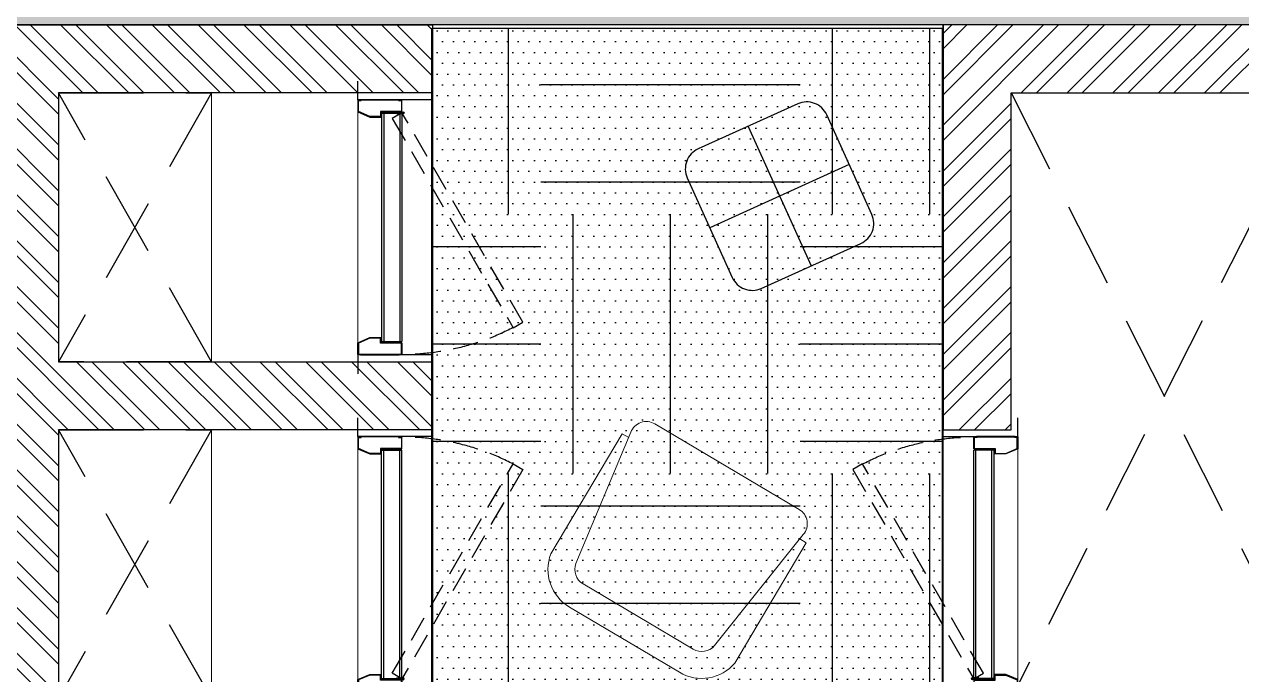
# Model space of a CAD drawing. Header units: millimetres. Extents: x 263321 to 4958806, y 33647 to 987811.
# Drawn here: x 2373752 to 2377329, y 485374 to 487285 of the extents above; entities that cross this region are included whole.
import ezdxf

# ---------------------------------------------------------------- set-up
doc = ezdxf.new("R2010")
doc.units = ezdxf.units.MM
doc.linetypes.add('HIDDEN', pattern=[0.375, 0.25, -0.125])
for name, color, linetype, lineweight in [('A- Loose furniture', 11, 'Continuous', 5), ('A-FURN-LOOSE', 24, 'Continuous', 18), ('A-FURN-TABLE-GROMMET', 7, 'Continuous', 9), ('A-PLAN-THIN', 251, 'Continuous', 15), ('Base 7th & 9th', 250, 'Continuous', 35)]:
    doc.layers.add(name, color=color, linetype=linetype, lineweight=lineweight)
for name, color, linetype in [('A-PLAN-DOOR', 7, 'Continuous'), ('A-PLAN-HIDDEN', 1, 'HIDDEN'), ('A-PLAN-WALL', 6, 'Continuous'), ('A-PLAN-WALL HATCH', 8, 'Continuous'), ('CEILING TOA', 7, 'Continuous'), ('FLOORING TOA', 7, 'Continuous'), ('I-FURN', 7, 'Continuous')]:
    doc.layers.add(name, color=color, linetype=linetype)

# ---------------------------------------------------------------- blocks, each defined once
blk = doc.blocks.new('A$C3F28102C')
at = {"layer": 'A-PLAN-DOOR'}
h = blk.add_hatch(dxfattribs=at)
h.set_pattern_fill('ANSI31', color=256, style=0)
h.set_pattern_definition([(315, (-1529.3283, 1000.1135), (-0.44194174, -0.44194174), [])])
h.paths.add_polyline_path([(1.3, -14.9), (0, -14.9), (0, 0), (1.3, 0)])
h.paths.add_polyline_path([(1.3, 0.2), (1.3, 0), (0, 0), (0, 1.1, 0.115729)])
h.paths.add_polyline_path([(4.9, -14.9), (3.6, -14.9), (3.6, 0), (4.9, 0)])
h.paths.add_polyline_path([(4.9, 0), (3.6, 0), (3.6, 0.2, 0.115729), (4.9, 1.1)])
at = {"layer": 'A-PLAN-DOOR', "color": 2}
for points in [[(1.3, 0.2), (1.3, -14.9), (0, -14.9), (0, 1.1)], [(3.6, 0.2), (3.6, -14.9), (4.9, -14.9), (4.9, 1.1)]]:
    blk.add_lwpolyline(points, dxfattribs=at)
for radius in [3.42, 2.42]:
    blk.add_circle((2.5, 3.4), radius, dxfattribs=at)
blk = doc.blocks.new('shaft door 750')
at = {"layer": 'A-PLAN-DOOR'}
for p, q in [((335.5, 59.8), (-335.5, 59.8)), ((-335.5, 0), (-335.5, 59.8)), ((335.5, 53.4), (-335.5, 53.4)), ((335.5, 0), (335.5, 59.8)), ((335.5, 6.5), (-335.5, 6.5)), ((335.5, 0), (-335.5, 0)), ((-374, -69.8), (-374, -64.8)), ((-374, -64.8), (-374, -69.8))]:
    blk.add_line(p, q, dxfattribs=at)
at = {"layer": 'A-PLAN-DOOR', "linetype": 'HIDDEN', "ltscale": 300}
blk.add_lwpolyline([(336.8, 59.8), (320.3, 31.3), (-295.2, 386.7), (-278.8, 415.2)], close=True, dxfattribs=at)
at = {"layer": 'A-PLAN-DOOR'}
for points in [[(-375, 150), (-375, 150), (-375, -70), (-430, -70)], [(375, 150.2), (375, 150.2), (375, -70), (430, -70)]]:
    blk.add_lwpolyline(points, dxfattribs=at)
for points in [[(-375, 51.9), (-374, 51.9), (-374, -61.8), (-375, -61.8)], [(-372.5, 58.3), (-340.6, 58.3), (-340.6, -3.5), (-325.6, -3.5), (-325.6, -34.7), (-340.2, -68.3), (-372.5, -68.3), (-372.5, -59.8), (-374, -59.8), (-374, -61.8), (-374, -69.8), (-339.1, -69.8), (-324.1, -34.9), (-324.1, -2), (-339.1, -2), (-339.1, 59.8), (-374, 59.8), (-374, 49.9), (-372.5, 49.9)], [(372.5, 58.3), (340.6, 58.3), (340.6, -3.5), (325.6, -3.5), (325.6, -34.7), (340.2, -68.3), (372.5, -68.3), (372.5, -59.8), (374, -59.8), (374, -61.8), (374, -69.8), (339.1, -69.8), (324.1, -34.9), (324.1, -2), (339.1, -2), (339.1, 59.8), (374, 59.8), (374, 49.9), (372.5, 49.9)], [(375, 51.9), (374, 51.9), (374, -61.8), (375, -61.8)]]:
    blk.add_lwpolyline(points, close=True, dxfattribs=at)
at = {"layer": 'A-PLAN-DOOR', "linetype": 'HIDDEN', "ltscale": 300}
blk.add_arc((337.6, 59.8), 711.6, 152.6807, 180, dxfattribs=at)
at = {"layer": 'A-PLAN-THIN'}
for p, q in [((395, 150), (-395, 150)), ((375, -70), (-375, -70))]:
    blk.add_line(p, q, dxfattribs=at)
at = {"layer": 'A-PLAN-DOOR', "xscale": -0.9973404255317604, "yscale": 0.9973404255317604, "zscale": 0.9973404255317604}
blk.add_blockref('A$C3F28102C', (339.1, 59.8), dxfattribs=at)
blk = doc.blocks.new("Service Shafts'")
at = {"layer": 'A-PLAN-WALL HATCH'}
h = blk.add_hatch(dxfattribs=at)
h.set_pattern_fill('ANSI32', color=256, scale=10, angle=90, style=0)
h.set_pattern_definition([(135, (-199687.5, -313771.83), (-67.35192, -67.35192), []), (135, (-199687.5, -313726.92), (-67.35192, -67.35192), [])])
h.paths.add_polyline_path([(512.5, -900), (512.5, 880), (395, 880), (395, 1080), (1812.5, 1080), (1812.5, 880), (712.5, 880), (712.5, 90), (1812.5, 90), (1812.5, -110), (712.5, -110), (712.5, -900)])
h = blk.add_hatch(dxfattribs=at)
h.set_pattern_fill('ANSI32', color=256, scale=10, angle=90, style=0)
h.set_pattern_definition([(225, (-196187.5, 292680), (-67.35192, 67.35192), []), (225, (-196187.5, 292635.1), (-67.35192, 67.35192), [])])
h.paths.add_polyline_path([(3312.5, -110), (3512.5, -110), (3512.5, 880), (4412.5, 880), (4412.5, 1080), (3312.5, 1080)])
at = {"layer": 'A-PLAN-HIDDEN', "ltscale": 1000}
for p, q in [((3512.5, 880), (4412.5, -900)), ((4412.5, 880), (3512.5, -900))]:
    blk.add_line(p, q, dxfattribs=at)
for points in [[(1162.5, 90), (712.5, 880), (1162.5, 880), (712.5, 90), (1162.5, 90), (712.5, 90)], [(1162.5, -110), (712.5, -900), (1162.5, -900), (712.5, -110), (1162.5, -110), (712.5, -110)]]:
    blk.add_lwpolyline(points, dxfattribs=at)
at = {"layer": 'A-PLAN-THIN'}
for p, q in [((1162.5, 90), (1162.5, 880)), ((1162.5, -110), (1162.5, -900))]:
    blk.add_line(p, q, dxfattribs=at)
at = {"layer": 'A-PLAN-WALL'}
for points in [[(512.5, -900), (512.5, 880), (395, 880), (395, 880), (395, 880), (395, 1080), (1812.5, 1080), (1812.5, 880), (712.5, 880), (712.5, 90), (1812.5, 90), (1812.5, -110), (1812.5, -110), (1812.5, -110), (712.5, -110), (712.5, -900), (712.5, -900), (712.5, -900), (712.5, -900), (712.5, -900), (512.5, -900)], [(3312.5, -110), (3312.5, -110), (3312.5, -110), (3312.5, -110), (3312.5, -110), (3312.5, -110), (3312.5, -110), (3312.5, -110), (3312.5, -110), (3312.5, -110), (3312.5, -110), (3512.5, -110), (3512.5, -110), (3512.5, 880), (4412.5, 880), (4412.5, 1080), (3312.5, 1080), (3312.5, 1080), (3312.5, 1080), (3312.5, 1080), (3312.5, 1080), (3312.5, -110), (3312.5, -110), (3312.5, -110)]]:
    blk.add_lwpolyline(points, dxfattribs=at)
at = {"layer": 'A-PLAN-DOOR', "xscale": -1, "rotation": 270}
blk.add_blockref('shaft door 750', (1662.5, 485), dxfattribs=at)
at = {"layer": 'A-PLAN-DOOR', "extrusion": (-4.04354e-14, 1.57772e-28, -1), "xscale": -1, "zscale": -1, "rotation": 90}
blk.add_blockref('shaft door 750', (-1662.5, -505), dxfattribs=at)
at = {"layer": 'A-PLAN-DOOR', "extrusion": (4.04354e-14, 1.57772e-28, -1), "zscale": -1, "rotation": 270}
blk.add_blockref('shaft door 750', (-3462.5, -505), dxfattribs=at)
blk = doc.blocks.new('Furniture 61 - Furniture 19_1-206-Level 1')
at = {"layer": 'I-FURN', "linetype": 'Continuous'}
for p, q in [((-280.17, 488.8), (-264.32, 502.58)), ((-265.36, 487.76), (-279.14, 503.61))]:
    blk.add_line(p, q, dxfattribs=at)
at = {"layer": 'I-FURN', "ltscale": 0.005}
blk.add_lwpolyline([(-269.25, 508.24, 0.414214), (-273.48, 508.53), (-284.8, 498.69, 0.414214), (-285.09, 494.46), (-275.25, 483.14, 0.414214), (-271.02, 482.84), (-259.7, 492.68, 0.414214), (-259.4, 496.92)], format="xyb", close=True, dxfattribs=at)
blk = doc.blocks.new('BAYCH')
at = {"layer": 'A-FURN-LOOSE', "color": 153, "ltscale": 0.95}
for p, q in [((38347006.5, -237000.7), (38347006.5, -236619)), ((38347086.7, -237000.7), (38347086.7, -236619))]:
    blk.add_line(p, q, dxfattribs=at)
for points in [[(38347114.8, -236490.7), (38347531.5, -236491.3, -0.464525), (38347531.5, -236491.3), (38347531.5, -236513.4)], [(38347128.3, -236569.7), (38347548.1, -236510.6, -0.464525), (38347606.5, -236559.9), (38347606.5, -237059.9, -0.464525), (38347548.1, -237109.2), (38347128.3, -237050)], [(38347531.5, -237106.3), (38347531.5, -237128.5, -0.464525), (38347531.5, -237128.5), (38347114.8, -237129.1)]]:
    blk.add_lwpolyline(points, format="xyb", dxfattribs=at)
for centre, radius, start, end in [((38347136.7, -236619), 130.2, 99.6643, 180), ((38347136.7, -236619), 50, 99.6643, 180), ((38347136.7, -237000.7), 130.2, 180, 260.3357), ((38347136.7, -237000.7), 50, 180, 260.3357)]:
    blk.add_arc(centre, radius, start, end, dxfattribs=at)

msp = doc.modelspace()

# ---------------------------------------------------------------- hatches: boundary and pattern name
at = {"layer": 'CEILING TOA', "true_color": 0x139b48}
h = msp.add_hatch(dxfattribs=at)
h.set_pattern_fill('DOTS', color=114, scale=20)
h.set_pattern_definition([(0, (18194.078, -8478.743), (15.875, 31.75), [0, -31.75])])
h.paths.add_polyline_path([(2374951.6, 485203.1), (2376451.6, 485203.1), (2376451.6, 487283.1), (2374951.6, 487283.1)])
at = {"layer": 'FLOORING TOA', "true_color": 0xc7c8ca}
h = msp.add_hatch(dxfattribs=at)
h.set_pattern_fill('EARTH', color=9, scale=120)
edge = h.paths.add_edge_path()
edge.add_line((2399150.3, 470683.1), (2406751.6, 470683.1))
edge.add_line((2406751.6, 470683.1), (2406751.6, 489283.1))
edge.add_line((2406751.6, 489283.1), (2406777, 491421.9))
edge.add_line((2406777, 491421.9), (2410711.6, 491383.1))
edge.add_line((2410711.6, 491383.1), (2410711.6, 490662.8))
edge.add_line((2410711.6, 490662.8), (2412251.6, 490662.8))
edge.add_line((2412251.6, 490662.8), (2412251.6, 491383.1))
edge.add_line((2412251.6, 491383.1), (2413501.6, 491383.1))
edge.add_line((2413501.6, 491383.1), (2413501.6, 490641.9))
edge.add_line((2413501.6, 490641.9), (2414541.6, 490641.9))
edge.add_line((2414541.6, 490641.9), (2414541.6, 491383.1))
edge.add_line((2414541.6, 491383.1), (2419059.8, 491383.1))
edge.add_line((2419059.8, 491383.1), (2419290.9, 492883.1))
edge.add_line((2419290.9, 492883.1), (2413191.6, 492883.1))
edge.add_line((2413191.6, 492883.1), (2413191.6, 495458.2))
edge.add_line((2413191.6, 495458.2), (2416206.2, 495458.2))
edge.add_line((2416206.2, 495458.2), (2416206.2, 496558.2))
edge.add_line((2416206.2, 496558.2), (2413191.6, 496558.2))
edge.add_line((2413191.6, 496558.2), (2413191.6, 498963.1))
edge.add_line((2413191.6, 498963.1), (2411651.6, 498963.1))
edge.add_line((2411651.6, 498963.1), (2411651.6, 492883.1))
edge.add_line((2411651.6, 492883.1), (2404451.6, 492883.1))
edge.add_line((2404451.6, 492883.1), (2404452.6, 502283.1))
edge.add_line((2404452.6, 502283.1), (2402951.6, 502283.1))
edge.add_line((2402951.6, 502283.1), (2402951.4, 497183.5))
edge.add_line((2402951.4, 497183.5), (2402951.6, 497133.1))
edge.add_line((2402951.6, 497133.1), (2399951.6, 497133.1))
edge.add_line((2399951.6, 497133.1), (2399951.6, 505326.9))
edge.add_arc((2397396.4, -38564.5), 543897.4, 89.730828, 95.307778)
edge.add_line((2347082.8, 503000.8), (2347082.9, 472483.1))
edge.add_line((2347082.9, 472483.1), (2343851.6, 472483.1))
edge.add_line((2343851.6, 472483.1), (2343851.6, 458383.2))
edge.add_line((2343851.6, 458383.2), (2354252.4, 458383.2))
edge.add_line((2354252.4, 458383.2), (2354252.7, 455753.4))
edge.add_arc((2374151.3, 141679.3), 314703.8, 88.069715, 93.625218, ccw=False)
edge.add_line((2384751.6, 456204.5), (2384751.6, 459200.3))
edge.add_line((2384751.6, 459200.3), (2394751.8, 459200.3))
edge.add_line((2394751.8, 459200.3), (2394749.6, 457484.3))
edge.add_line((2394749.6, 457484.3), (2395751.6, 457483.1))
edge.add_line((2395751.6, 457483.1), (2395751.6, 458383.1))
edge.add_line((2395751.6, 458383.1), (2396651.6, 458383.1))
edge.add_line((2396651.6, 458383.1), (2396651.6, 459197.4))
edge.add_line((2396651.6, 459197.4), (2399811.2, 459198))
edge.add_line((2399811.2, 459198), (2399811.2, 460833.1))
edge.add_line((2399811.2, 460833.1), (2398551.6, 460833.1))
edge.add_line((2398551.6, 460833.1), (2398551.6, 466883.1))
edge.add_line((2398551.6, 466883.1), (2403551.7, 466883.1))
edge.add_line((2403551.7, 466883.1), (2403551.7, 465533.1))
edge.add_line((2403551.7, 465533.1), (2407851.7, 465533.1))
edge.add_line((2407851.7, 465533.1), (2407851.7, 460783.1))
edge.add_line((2407851.7, 460783.1), (2409491.6, 460783.1))
edge.add_line((2409491.6, 460783.1), (2409496.3, 466883.1))
edge.add_line((2409496.3, 466883.1), (2415285.8, 466883.1))
edge.add_line((2415285.8, 466883.1), (2415516.9, 468383.1))
edge.add_line((2415516.9, 468383.1), (2399151.6, 468383.1))
edge.add_arc((2399151.6, 468983.1), 600, 180.0002, 269.9977, ccw=False)
edge.add_line((2398551.6, 468983.1), (2398551.6, 470083.1))
edge.add_arc((2399151.6, 470083.1), 600, 90.125, 179.9999, ccw=False)
edge = h.paths.add_edge_path(flags=16)
edge.add_line((2350804.3, 495933.1), (2349254.3, 495933.1))
edge.add_arc((2349254.3, 495533.1), 400, 90.0003, 179.7889)
edge.add_line((2348854.3, 495534.5), (2348854.3, 492844.4))
edge.add_line((2348854.3, 492844.4), (2350804.3, 492844.4))
edge.add_line((2350804.3, 492844.4), (2350804.3, 495933.1))
h.paths.add_polyline_path([(2380451.6, 495933.1), (2394411.6, 495933.1), (2394411.6, 489283.1), (2388129.7, 489289.9), (2388129.7, 487283.1), (2379984.7, 487283), (2379984.7, 489283.1), (2380551.6, 489283.1)], flags=16)
edge = h.paths.add_edge_path(flags=16)
edge.add_line((2404951.6, 487283.1), (2348951.6, 487283.1))
edge.add_arc((2348951.6, 486983.1), 300, 90, 179.997)
edge.add_line((2348651.6, 486983.1), (2348650.9, 472483.1))
edge.add_line((2348650.9, 472483.1), (2404951.6, 472483.1))
edge.add_line((2404951.6, 472483.1), (2404951.6, 487283.1))
h.paths.add_polyline_path([(2396751.6, 460833.1), (2396751.6, 464283.1)], flags=16)
h = msp.add_hatch(dxfattribs=at)
h.set_pattern_fill('EARTH', color=9, scale=120)
h.set_pattern_definition([(0, (13069.1, -8478.74), (762, 762), [762, -762]), (0, (13069.1, -8193), (762, 762), [762, -762]), (0, (13069.1, -7907.24), (762, 762), [762, -762]), (90, (13164.3, -7812), (-762, 762), [762, -762]), (90, (13450.1, -7812), (-762, 762), [762, -762]), (90, (13735.8, -7812), (-762, 762), [762, -762])])
h.paths.add_polyline_path([(2374948.9, 487273.7), (2376448.9, 487273.7), (2376448.9, 485203.1), (2374948.9, 485203.1)])

# ---------------------------------------------------------------- linework, layer by layer
at = {"layer": 'A-FURN-TABLE-GROMMET'}
msp.add_line((2380551.6, 487283.1), (2348951.6, 487283.1), dxfattribs=at)
at = {"layer": 'CEILING TOA'}
msp.add_lwpolyline([(2374951.6, 485203.1), (2376451.6, 485203.1), (2376451.6, 487283.1), (2374951.6, 487283.1)], close=True, dxfattribs=at)
at = {"layer": 'FLOORING TOA', "color": 9, "true_color": 0xc7c8ca}
msp.add_lwpolyline([(2404951.6, 487283.1), (2348951.6, 487283.1, 0.414198), (2348651.6, 486983.1), (2348650.9, 472483.1), (2404951.6, 472483.1)], format="xyb", close=True, dxfattribs=at)
at = {"layer": 'FLOORING TOA', "color": 9, "true_color": 0xc7c8ca, "elevation": 0}
msp.add_lwpolyline([(2374948.9, 487273.7), (2376448.9, 487273.7), (2376448.9, 485203.1), (2374948.9, 485203.1)], close=True, dxfattribs=at)

# ---------------------------------------------------------------- block references
at = {"layer": 'A- Loose furniture', "ltscale": 5, "xscale": -0.9854477562034034, "yscale": 0.9854477562034035, "zscale": 0.9854477562034034, "rotation": 239.334186689041}
msp.add_blockref('BAYCH', (-16697256.2, -32137984.8), dxfattribs=at)
at = {"layer": 'Base 7th & 9th'}
msp.add_blockref("Service Shafts'", (2373139.1, 486203.1), dxfattribs=at)
at = {"layer": 'I-FURN', "xscale": 21.42857142759174, "yscale": 21.42857142759174, "zscale": 21.42857142759174, "rotation": 163.3032090485567}
msp.add_blockref('Furniture 61 - Furniture 19_1-206-Level 1', (2373435, 498630), dxfattribs=at)

doc.saveas('drawing.dxf')
